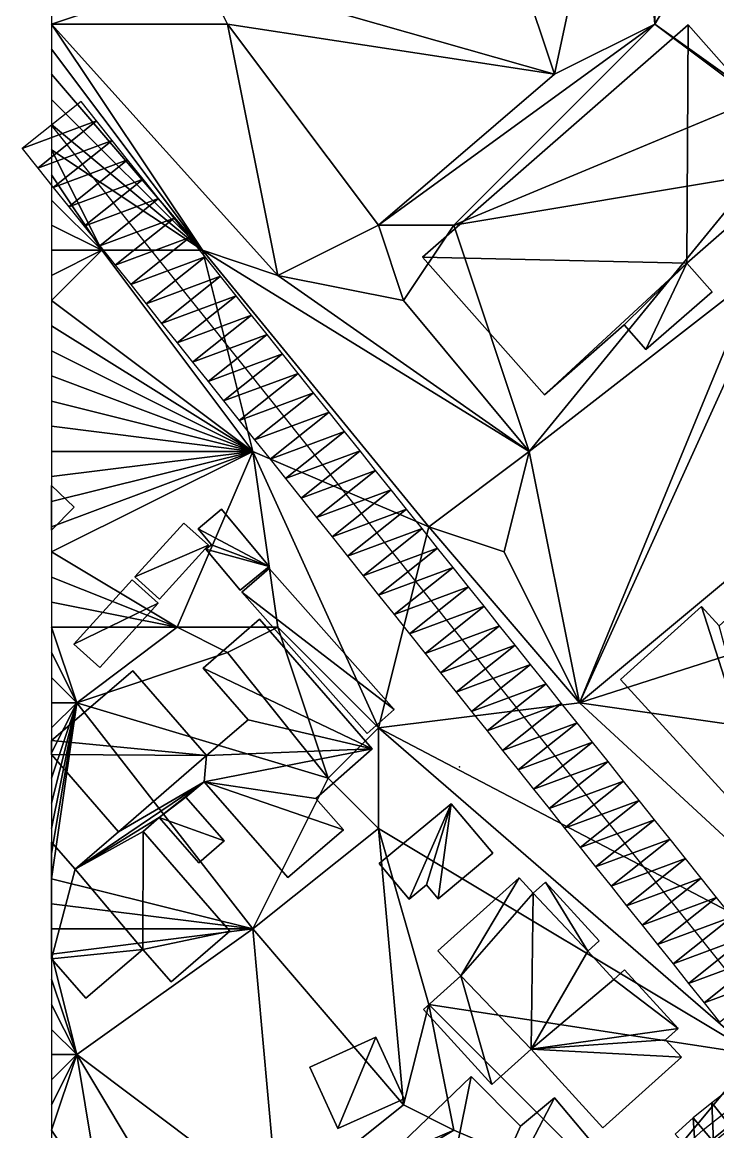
# Model space of a CAD drawing. Header units: metres. Extents: x -1103 to 901, y -902 to 905.
# Drawn here: x -1102.3 to -1047, y 659.9 to 748.1 of the extents above; entities that cross this region are included whole.
import ezdxf

# ---------------------------------------------------------------- set-up
doc = ezdxf.new("R2010")
doc.units = ezdxf.units.M
for name, color, linetype in [('OSM_BUILDING_FOOTPRINTS', 7, 'CONTINUOUS'), ('OSM_BUILDING_ROOFS', 1, 'CONTINUOUS'), ('OSM_BUILDING_WALLS', 8, 'CONTINUOUS'), ('OSM_PATH_AXES', 30, 'CONTINUOUS'), ('OSM_PATH_SURFACE', 30, 'CONTINUOUS'), ('OSM_ROAD_AXES', 2, 'CONTINUOUS'), ('OSM_ROAD_SURFACE', 9, 'CONTINUOUS'), ('OSM_TERRAIN', 3, 'CONTINUOUS'), ('OSM_TREES', 3, 'CONTINUOUS'), ('OSM_WATER_SURFACE', 5, 'CONTINUOUS')]:
    doc.layers.add(name, color=color, linetype=linetype)

msp = doc.modelspace()

# ---------------------------------------------------------------- linework, layer by layer
at = {"layer": 'OSM_BUILDING_FOOTPRINTS'}
for points in [[(-1039.926, 737.293, 12.348), (-1049.355, 747.942, 12.348), (-1070.501, 729.451, 12.348), (-1060.796, 718.503, 12.348), (-1054.451, 724.055, 12.348), (-1052.715, 722.098, 12.348), (-1047.454, 726.698, 12.348), (-1049.454, 728.965, 12.348), (-1039.926, 737.293, 12.348)], [(-1098.202, 709.556, 13.141), (-1100, 711.289, 13.141), (-1100, 707.719, 13.141)], [(-1086.473, 709.39, 13.013), (-1082.693, 704.845, 13.013), (-1085.003, 702.943, 13.013), (-1087.722, 706.205, 13.013), (-1087.291, 706.559, 13.013), (-1088.353, 707.831, 13.013), (-1086.473, 709.39, 13.013)], [(-1089.491, 708.284, 13.106), (-1087.524, 706.526, 13.106), (-1091.414, 702.246, 13.106), (-1093.382, 704.004, 13.106), (-1089.491, 708.284, 13.106)], [(-1082.704, 704.679, 12.999), (-1072.733, 693.454, 12.999), (-1074.9, 691.552, 12.999), (-1084.871, 702.788, 12.999), (-1082.704, 704.679, 12.999)], [(-1093.592, 703.783, 13.159), (-1091.525, 701.914, 13.159), (-1096.167, 696.805, 13.159), (-1098.246, 698.663, 13.159), (-1093.592, 703.783, 13.159)], [(-1054.738, 695.843, 12.975), (-1048.293, 701.65, 12.975), (-1046.889, 700.112, 12.975), (-1043.286, 703.353, 12.975), (-1039.749, 699.482, 12.975), (-1040.202, 699.073, 12.975), (-1037.693, 696.33, 12.975), (-1038.135, 695.932, 12.975), (-1034.586, 692.04, 12.975), (-1037.493, 689.419, 12.975), (-1035.692, 687.439, 12.975), (-1041.926, 681.821, 12.975), (-1054.738, 695.843, 12.975)], [(-1092.751, 674.377, 13.092), (-1090.496, 671.789, 13.092), (-1085.81, 675.815, 13.092), (-1092.729, 683.755, 13.092), (-1091.436, 684.872, 13.092), (-1088.297, 681.267, 13.092), (-1086.285, 683.003, 13.092), (-1089.314, 686.476, 13.092), (-1087.855, 687.714, 13.092), (-1081.211, 680.084, 13.092), (-1076.79, 683.877, 13.092), (-1078.99, 686.388, 13.092), (-1074.502, 690.336, 13.092), (-1083.456, 700.642, 13.092), (-1087.954, 696.75, 13.092), (-1084.362, 692.625, 13.092), (-1087.678, 689.794, 13.092), (-1093.537, 696.528, 13.092), (-1100, 690.998, 13.092), (-1100, 689.88, 13.092), (-1094.675, 683.722, 13.092), (-1098.135, 680.758, 13.092), (-1100, 682.911, 13.092), (-1100, 673.609, 13.092), (-1097.283, 670.484, 13.092)], [(-1073.949, 681.201, 13.255), (-1068.201, 685.956, 13.255), (-1064.885, 682.02, 13.255), (-1069.251, 678.403, 13.255), (-1070.179, 679.509, 13.255), (-1071.561, 678.359, 13.255), (-1073.949, 681.201, 13.255)], [(-1069.262, 674.267, 13.11), (-1062.807, 680.073, 13.11), (-1061.679, 678.846, 13.11), (-1060.706, 679.719, 13.11), (-1056.428, 675.041, 13.11), (-1057.335, 674.223, 13.11), (-1055.279, 671.978, 13.11), (-1054.417, 672.752, 13.11), (-1050.15, 668.074, 13.11), (-1051.156, 667.168, 13.11), (-1049.895, 665.796, 13.11), (-1056.141, 660.167, 13.11), (-1061.845, 666.426, 13.11), (-1064.973, 663.617, 13.11), (-1070.411, 669.6, 13.11), (-1067.449, 672.276, 13.11), (-1069.262, 674.267, 13.11)], [(-1079.464, 664.999, 13.782), (-1074.192, 667.388, 13.782), (-1071.948, 662.489, 13.782), (-1077.231, 660.111, 13.782), (-1079.464, 664.999, 13.782)], [(-1071.306, 640.891, 12.825), (-1054.416, 655.932, 12.825), (-1059.976, 662.556, 12.825), (-1062.696, 660.3, 12.825), (-1066.631, 664.27, 12.825), (-1080.481, 650.91, 12.825), (-1071.306, 640.891, 12.825)]]:
    msp.add_polyline3d(points, close=True, dxfattribs=at)
at = {"layer": 'OSM_BUILDING_ROOFS'}
for points in [[(-1049.454, 728.965, 52.748), (-1049.355, 747.942, 52.748), (-1070.501, 729.451, 52.748)], [(-1049.454, 728.965, 52.748), (-1039.926, 737.293, 52.748), (-1049.355, 747.942, 52.748)], [(-1049.454, 728.965, 52.748), (-1070.501, 729.451, 52.748), (-1060.796, 718.503, 52.748)], [(-1049.454, 728.965, 52.748), (-1060.796, 718.503, 52.748), (-1054.451, 724.055, 52.748)], [(-1049.454, 728.965, 52.748), (-1054.451, 724.055, 52.748), (-1052.715, 722.098, 52.748)], [(-1049.454, 728.965, 52.748), (-1052.715, 722.098, 52.748), (-1047.454, 726.698, 52.748)], [(-1100, 711.289, 23.141), (-1100, 707.719, 23.141), (-1098.202, 709.556, 23.141)], [(-1082.693, 704.845, 23.013), (-1086.473, 709.39, 23.013), (-1088.353, 707.831, 23.013)], [(-1087.524, 706.526, 23.106), (-1089.491, 708.284, 23.106), (-1093.382, 704.004, 23.106)], [(-1082.693, 704.845, 23.013), (-1088.353, 707.831, 23.013), (-1087.291, 706.559, 23.013)], [(-1087.524, 706.526, 23.106), (-1093.382, 704.004, 23.106), (-1091.414, 702.246, 23.106)], [(-1082.693, 704.845, 23.013), (-1087.291, 706.559, 23.013), (-1087.722, 706.205, 23.013)], [(-1082.693, 704.845, 23.013), (-1087.722, 706.205, 23.013), (-1085.003, 702.943, 23.013)], [(-1072.733, 693.454, 22.999), (-1082.704, 704.679, 22.999), (-1084.871, 702.788, 22.999)], [(-1091.525, 701.914, 23.159), (-1093.592, 703.783, 23.159), (-1098.246, 698.663, 23.159)], [(-1091.525, 701.914, 23.159), (-1098.246, 698.663, 23.159), (-1096.167, 696.805, 23.159)], [(-1072.733, 693.454, 22.999), (-1084.871, 702.788, 22.999), (-1074.9, 691.552, 22.999)], [(-1048.293, 701.65, 53.375), (-1054.738, 695.843, 53.375), (-1041.926, 681.821, 53.375)], [(-1046.889, 700.112, 53.375), (-1048.293, 701.65, 53.375), (-1041.926, 681.821, 53.375)], [(-1074.502, 690.336, 21.492), (-1083.456, 700.642, 21.492), (-1087.954, 696.75, 21.492)], [(-1074.502, 690.336, 21.492), (-1087.954, 696.75, 21.492), (-1084.362, 692.625, 21.492)], [(-1087.678, 689.794, 21.492), (-1093.537, 696.528, 21.492), (-1100, 690.998, 21.492)], [(-1074.502, 690.336, 21.492), (-1084.362, 692.625, 21.492), (-1087.678, 689.794, 21.492)], [(-1087.678, 689.794, 21.492), (-1100, 690.998, 21.492), (-1100, 689.88, 21.492)], [(-1087.678, 689.794, 21.492), (-1100, 689.88, 21.492), (-1094.675, 683.722, 21.492)], [(-1087.855, 687.714, 21.492), (-1087.678, 689.794, 21.492), (-1094.675, 683.722, 21.492)], [(-1087.855, 687.714, 21.492), (-1078.99, 686.388, 21.492), (-1074.502, 690.336, 21.492)], [(-1087.855, 687.714, 21.492), (-1074.502, 690.336, 21.492), (-1087.678, 689.794, 21.492)], [(-1098.135, 680.758, 21.492), (-1091.436, 684.872, 21.492), (-1087.855, 687.714, 21.492)], [(-1087.855, 687.714, 21.492), (-1094.675, 683.722, 21.492), (-1098.135, 680.758, 21.492)], [(-1091.436, 684.872, 21.492), (-1089.314, 686.476, 21.492), (-1087.855, 687.714, 21.492)], [(-1087.855, 687.714, 21.492), (-1081.211, 680.084, 21.492), (-1076.79, 683.877, 21.492)], [(-1087.855, 687.714, 21.492), (-1076.79, 683.877, 21.492), (-1078.99, 686.388, 21.492)], [(-1091.436, 684.872, 21.492), (-1086.285, 683.003, 21.492), (-1089.314, 686.476, 21.492)], [(-1068.201, 685.956, 23.255), (-1073.949, 681.201, 23.255), (-1071.561, 678.359, 23.255)], [(-1068.201, 685.956, 23.255), (-1071.561, 678.359, 23.255), (-1070.179, 679.509, 23.255)], [(-1068.201, 685.956, 23.255), (-1070.179, 679.509, 23.255), (-1069.251, 678.403, 23.255)], [(-1068.201, 685.956, 23.255), (-1069.251, 678.403, 23.255), (-1064.885, 682.02, 23.255)], [(-1098.135, 680.758, 21.492), (-1092.729, 683.755, 21.492), (-1091.436, 684.872, 21.492)], [(-1091.436, 684.872, 21.492), (-1088.297, 681.267, 21.492), (-1086.285, 683.003, 21.492)], [(-1098.135, 680.758, 21.492), (-1092.751, 674.377, 21.492), (-1092.729, 683.755, 21.492)], [(-1092.751, 674.377, 21.492), (-1085.81, 675.815, 21.492), (-1092.729, 683.755, 21.492)], [(-1098.135, 680.758, 21.492), (-1100, 682.911, 21.492), (-1100, 673.609, 21.492)], [(-1098.135, 680.758, 21.492), (-1100, 673.609, 21.492), (-1092.751, 674.377, 21.492)], [(-1062.807, 680.073, 27.91), (-1069.262, 674.267, 27.91), (-1067.449, 672.276, 27.91)], [(-1061.679, 678.846, 27.91), (-1062.807, 680.073, 27.91), (-1067.449, 672.276, 27.91)], [(-1057.335, 674.223, 27.91), (-1060.706, 679.719, 27.91), (-1061.679, 678.846, 27.91)], [(-1057.335, 674.223, 27.91), (-1056.428, 675.041, 27.91), (-1060.706, 679.719, 27.91)], [(-1061.679, 678.846, 27.91), (-1067.449, 672.276, 27.91), (-1061.845, 666.426, 27.91)], [(-1061.845, 666.426, 27.91), (-1057.335, 674.223, 27.91), (-1061.679, 678.846, 27.91)], [(-1092.751, 674.377, 21.492), (-1090.496, 671.789, 21.492), (-1085.81, 675.815, 21.492)], [(-1100, 673.609, 21.492), (-1097.283, 670.484, 21.492), (-1092.751, 674.377, 21.492)], [(-1061.845, 666.426, 27.91), (-1055.279, 671.978, 27.91), (-1057.335, 674.223, 27.91)], [(-1067.449, 672.276, 27.91), (-1070.411, 669.6, 27.91), (-1064.973, 663.617, 27.91)], [(-1067.449, 672.276, 27.91), (-1064.973, 663.617, 27.91), (-1061.845, 666.426, 27.91)], [(-1061.845, 666.426, 27.91), (-1050.15, 668.074, 27.91), (-1055.279, 671.978, 27.91)], [(-1050.15, 668.074, 27.91), (-1054.417, 672.752, 27.91), (-1055.279, 671.978, 27.91)], [(-1061.845, 666.426, 27.91), (-1051.156, 667.168, 27.91), (-1050.15, 668.074, 27.91)], [(-1074.192, 667.388, 23.782), (-1079.464, 664.999, 23.782), (-1077.231, 660.111, 23.782)], [(-1074.192, 667.388, 23.782), (-1077.231, 660.111, 23.782), (-1071.948, 662.489, 23.782)], [(-1061.845, 666.426, 27.91), (-1049.895, 665.796, 27.91), (-1051.156, 667.168, 27.91)], [(-1061.845, 666.426, 27.91), (-1056.141, 660.167, 27.91), (-1049.895, 665.796, 27.91)], [(-1066.631, 664.27, 24.425), (-1080.481, 650.91, 24.425), (-1071.306, 640.891, 24.425)], [(-1071.306, 640.891, 24.425), (-1062.696, 660.3, 24.425), (-1066.631, 664.27, 24.425)], [(-1071.306, 640.891, 24.425), (-1054.416, 655.932, 24.425), (-1059.976, 662.556, 24.425)], [(-1071.306, 640.891, 24.425), (-1059.976, 662.556, 24.425), (-1062.696, 660.3, 24.425)]]:
    msp.add_3dface(points, dxfattribs=at)
at = {"layer": 'OSM_BUILDING_WALLS'}
for points in [[(-1049.355, 747.942, 12.348), (-1070.501, 729.451, 12.348), (-1070.501, 729.451, 52.748)], [(-1049.355, 747.942, 12.348), (-1070.501, 729.451, 52.748), (-1049.355, 747.942, 52.748)], [(-1039.926, 737.293, 12.348), (-1049.355, 747.942, 12.348), (-1049.355, 747.942, 52.748)], [(-1039.926, 737.293, 12.348), (-1049.355, 747.942, 52.748), (-1039.926, 737.293, 52.748)], [(-1049.454, 728.965, 12.348), (-1039.926, 737.293, 12.348), (-1039.926, 737.293, 52.748)], [(-1049.454, 728.965, 12.348), (-1039.926, 737.293, 52.748), (-1049.454, 728.965, 52.748)], [(-1070.501, 729.451, 12.348), (-1060.796, 718.503, 12.348), (-1060.796, 718.503, 52.748)], [(-1070.501, 729.451, 12.348), (-1060.796, 718.503, 52.748), (-1070.501, 729.451, 52.748)], [(-1047.454, 726.698, 12.348), (-1049.454, 728.965, 12.348), (-1049.454, 728.965, 52.748)], [(-1047.454, 726.698, 12.348), (-1049.454, 728.965, 52.748), (-1047.454, 726.698, 52.748)], [(-1052.715, 722.098, 12.348), (-1047.454, 726.698, 12.348), (-1047.454, 726.698, 52.748)], [(-1052.715, 722.098, 12.348), (-1047.454, 726.698, 52.748), (-1052.715, 722.098, 52.748)], [(-1060.796, 718.503, 12.348), (-1054.451, 724.055, 12.348), (-1054.451, 724.055, 52.748)], [(-1060.796, 718.503, 12.348), (-1054.451, 724.055, 52.748), (-1060.796, 718.503, 52.748)], [(-1054.451, 724.055, 12.348), (-1052.715, 722.098, 12.348), (-1052.715, 722.098, 52.748)], [(-1054.451, 724.055, 12.348), (-1052.715, 722.098, 52.748), (-1054.451, 724.055, 52.748)], [(-1098.202, 709.556, 13.141), (-1100, 711.289, 13.141), (-1100, 711.289, 23.141)], [(-1098.202, 709.556, 13.141), (-1100, 711.289, 23.141), (-1098.202, 709.556, 23.141)], [(-1100, 711.289, 13.141), (-1100, 707.719, 13.141), (-1100, 707.719, 23.141)], [(-1100, 711.289, 13.141), (-1100, 707.719, 23.141), (-1100, 711.289, 23.141)], [(-1100, 707.719, 13.141), (-1098.202, 709.556, 13.141), (-1098.202, 709.556, 23.141)], [(-1100, 707.719, 13.141), (-1098.202, 709.556, 23.141), (-1100, 707.719, 23.141)], [(-1086.473, 709.39, 13.013), (-1088.353, 707.831, 13.013), (-1088.353, 707.831, 23.013)], [(-1086.473, 709.39, 13.013), (-1088.353, 707.831, 23.013), (-1086.473, 709.39, 23.013)], [(-1082.693, 704.845, 13.013), (-1086.473, 709.39, 13.013), (-1086.473, 709.39, 23.013)], [(-1082.693, 704.845, 13.013), (-1086.473, 709.39, 23.013), (-1082.693, 704.845, 23.013)], [(-1089.491, 708.284, 13.106), (-1093.382, 704.004, 13.106), (-1093.382, 704.004, 23.106)], [(-1089.491, 708.284, 13.106), (-1093.382, 704.004, 23.106), (-1089.491, 708.284, 23.106)], [(-1087.524, 706.526, 13.106), (-1089.491, 708.284, 13.106), (-1089.491, 708.284, 23.106)], [(-1087.524, 706.526, 13.106), (-1089.491, 708.284, 23.106), (-1087.524, 706.526, 23.106)], [(-1088.353, 707.831, 13.013), (-1087.291, 706.559, 13.013), (-1087.291, 706.559, 23.013)], [(-1088.353, 707.831, 13.013), (-1087.291, 706.559, 23.013), (-1088.353, 707.831, 23.013)], [(-1091.414, 702.246, 13.106), (-1087.524, 706.526, 13.106), (-1087.524, 706.526, 23.106)], [(-1091.414, 702.246, 13.106), (-1087.524, 706.526, 23.106), (-1091.414, 702.246, 23.106)], [(-1087.291, 706.559, 13.013), (-1087.722, 706.205, 13.013), (-1087.722, 706.205, 23.013)], [(-1087.291, 706.559, 13.013), (-1087.722, 706.205, 23.013), (-1087.291, 706.559, 23.013)], [(-1087.722, 706.205, 13.013), (-1085.003, 702.943, 13.013), (-1085.003, 702.943, 23.013)], [(-1087.722, 706.205, 13.013), (-1085.003, 702.943, 23.013), (-1087.722, 706.205, 23.013)], [(-1085.003, 702.943, 13.013), (-1082.693, 704.845, 13.013), (-1082.693, 704.845, 23.013)], [(-1085.003, 702.943, 13.013), (-1082.693, 704.845, 23.013), (-1085.003, 702.943, 23.013)], [(-1082.704, 704.679, 12.999), (-1084.871, 702.788, 12.999), (-1084.871, 702.788, 22.999)], [(-1082.704, 704.679, 12.999), (-1084.871, 702.788, 22.999), (-1082.704, 704.679, 22.999)], [(-1072.733, 693.454, 12.999), (-1082.704, 704.679, 12.999), (-1082.704, 704.679, 22.999)], [(-1072.733, 693.454, 12.999), (-1082.704, 704.679, 22.999), (-1072.733, 693.454, 22.999)], [(-1093.592, 703.783, 13.159), (-1098.246, 698.663, 13.159), (-1098.246, 698.663, 23.159)], [(-1093.592, 703.783, 13.159), (-1098.246, 698.663, 23.159), (-1093.592, 703.783, 23.159)], [(-1091.525, 701.914, 13.159), (-1093.592, 703.783, 13.159), (-1093.592, 703.783, 23.159)], [(-1091.525, 701.914, 13.159), (-1093.592, 703.783, 23.159), (-1091.525, 701.914, 23.159)], [(-1093.382, 704.004, 13.106), (-1091.414, 702.246, 13.106), (-1091.414, 702.246, 23.106)], [(-1093.382, 704.004, 13.106), (-1091.414, 702.246, 23.106), (-1093.382, 704.004, 23.106)], [(-1096.167, 696.805, 13.159), (-1091.525, 701.914, 13.159), (-1091.525, 701.914, 23.159)], [(-1096.167, 696.805, 13.159), (-1091.525, 701.914, 23.159), (-1096.167, 696.805, 23.159)], [(-1084.871, 702.788, 12.999), (-1074.9, 691.552, 12.999), (-1074.9, 691.552, 22.999)], [(-1084.871, 702.788, 12.999), (-1074.9, 691.552, 22.999), (-1084.871, 702.788, 22.999)], [(-1048.293, 701.65, 12.975), (-1054.738, 695.843, 12.975), (-1054.738, 695.843, 53.375)], [(-1048.293, 701.65, 12.975), (-1054.738, 695.843, 53.375), (-1048.293, 701.65, 53.375)], [(-1046.889, 700.112, 12.975), (-1048.293, 701.65, 12.975), (-1048.293, 701.65, 53.375)], [(-1046.889, 700.112, 12.975), (-1048.293, 701.65, 53.375), (-1046.889, 700.112, 53.375)], [(-1083.456, 700.642, 13.092), (-1087.954, 696.75, 13.092), (-1087.954, 696.75, 21.492)], [(-1083.456, 700.642, 13.092), (-1087.954, 696.75, 21.492), (-1083.456, 700.642, 21.492)], [(-1074.502, 690.336, 13.092), (-1083.456, 700.642, 13.092), (-1083.456, 700.642, 21.492)], [(-1074.502, 690.336, 13.092), (-1083.456, 700.642, 21.492), (-1074.502, 690.336, 21.492)], [(-1098.246, 698.663, 13.159), (-1096.167, 696.805, 13.159), (-1096.167, 696.805, 23.159)], [(-1098.246, 698.663, 13.159), (-1096.167, 696.805, 23.159), (-1098.246, 698.663, 23.159)], [(-1087.954, 696.75, 13.092), (-1084.362, 692.625, 13.092), (-1084.362, 692.625, 21.492)], [(-1087.954, 696.75, 13.092), (-1084.362, 692.625, 21.492), (-1087.954, 696.75, 21.492)], [(-1093.537, 696.528, 13.092), (-1100, 690.998, 13.092), (-1100, 690.998, 21.492)], [(-1093.537, 696.528, 13.092), (-1100, 690.998, 21.492), (-1093.537, 696.528, 21.492)], [(-1087.678, 689.794, 13.092), (-1093.537, 696.528, 13.092), (-1093.537, 696.528, 21.492)], [(-1087.678, 689.794, 13.092), (-1093.537, 696.528, 21.492), (-1087.678, 689.794, 21.492)], [(-1054.738, 695.843, 12.975), (-1041.926, 681.821, 12.975), (-1041.926, 681.821, 53.375)], [(-1054.738, 695.843, 12.975), (-1041.926, 681.821, 53.375), (-1054.738, 695.843, 53.375)], [(-1074.9, 691.552, 12.999), (-1072.733, 693.454, 12.999), (-1072.733, 693.454, 22.999)], [(-1074.9, 691.552, 12.999), (-1072.733, 693.454, 22.999), (-1074.9, 691.552, 22.999)], [(-1084.362, 692.625, 13.092), (-1087.678, 689.794, 13.092), (-1087.678, 689.794, 21.492)], [(-1084.362, 692.625, 13.092), (-1087.678, 689.794, 21.492), (-1084.362, 692.625, 21.492)], [(-1100, 690.998, 13.092), (-1100, 689.88, 13.092), (-1100, 689.88, 21.492)], [(-1100, 690.998, 13.092), (-1100, 689.88, 21.492), (-1100, 690.998, 21.492)], [(-1100, 689.88, 13.092), (-1094.675, 683.722, 13.092), (-1094.675, 683.722, 21.492)], [(-1100, 689.88, 13.092), (-1094.675, 683.722, 21.492), (-1100, 689.88, 21.492)], [(-1078.99, 686.388, 13.092), (-1074.502, 690.336, 13.092), (-1074.502, 690.336, 21.492)], [(-1078.99, 686.388, 13.092), (-1074.502, 690.336, 21.492), (-1078.99, 686.388, 21.492)], [(-1089.314, 686.476, 13.092), (-1087.855, 687.714, 13.092), (-1087.855, 687.714, 21.492)], [(-1089.314, 686.476, 13.092), (-1087.855, 687.714, 21.492), (-1089.314, 686.476, 21.492)], [(-1087.855, 687.714, 13.092), (-1081.211, 680.084, 13.092), (-1081.211, 680.084, 21.492)], [(-1087.855, 687.714, 13.092), (-1081.211, 680.084, 21.492), (-1087.855, 687.714, 21.492)], [(-1086.285, 683.003, 13.092), (-1089.314, 686.476, 13.092), (-1089.314, 686.476, 21.492)], [(-1086.285, 683.003, 13.092), (-1089.314, 686.476, 21.492), (-1086.285, 683.003, 21.492)], [(-1076.79, 683.877, 13.092), (-1078.99, 686.388, 13.092), (-1078.99, 686.388, 21.492)], [(-1076.79, 683.877, 13.092), (-1078.99, 686.388, 21.492), (-1076.79, 683.877, 21.492)], [(-1068.201, 685.956, 13.255), (-1073.949, 681.201, 13.255), (-1073.949, 681.201, 23.255)], [(-1068.201, 685.956, 13.255), (-1073.949, 681.201, 23.255), (-1068.201, 685.956, 23.255)], [(-1064.885, 682.02, 13.255), (-1068.201, 685.956, 13.255), (-1068.201, 685.956, 23.255)], [(-1064.885, 682.02, 13.255), (-1068.201, 685.956, 23.255), (-1064.885, 682.02, 23.255)], [(-1092.729, 683.755, 13.092), (-1091.436, 684.872, 13.092), (-1091.436, 684.872, 21.492)], [(-1092.729, 683.755, 13.092), (-1091.436, 684.872, 21.492), (-1092.729, 683.755, 21.492)], [(-1091.436, 684.872, 13.092), (-1088.297, 681.267, 13.092), (-1088.297, 681.267, 21.492)], [(-1091.436, 684.872, 13.092), (-1088.297, 681.267, 21.492), (-1091.436, 684.872, 21.492)], [(-1094.675, 683.722, 13.092), (-1098.135, 680.758, 13.092), (-1098.135, 680.758, 21.492)], [(-1094.675, 683.722, 13.092), (-1098.135, 680.758, 21.492), (-1094.675, 683.722, 21.492)], [(-1085.81, 675.815, 13.092), (-1092.729, 683.755, 13.092), (-1092.729, 683.755, 21.492)], [(-1085.81, 675.815, 13.092), (-1092.729, 683.755, 21.492), (-1085.81, 675.815, 21.492)], [(-1081.211, 680.084, 13.092), (-1076.79, 683.877, 13.092), (-1076.79, 683.877, 21.492)], [(-1081.211, 680.084, 13.092), (-1076.79, 683.877, 21.492), (-1081.211, 680.084, 21.492)], [(-1098.135, 680.758, 13.092), (-1100, 682.911, 13.092), (-1100, 682.911, 21.492)], [(-1098.135, 680.758, 13.092), (-1100, 682.911, 21.492), (-1098.135, 680.758, 21.492)], [(-1100, 682.911, 13.092), (-1100, 673.609, 13.092), (-1100, 673.609, 21.492)], [(-1100, 682.911, 13.092), (-1100, 673.609, 21.492), (-1100, 682.911, 21.492)], [(-1088.297, 681.267, 13.092), (-1086.285, 683.003, 13.092), (-1086.285, 683.003, 21.492)], [(-1088.297, 681.267, 13.092), (-1086.285, 683.003, 21.492), (-1088.297, 681.267, 21.492)], [(-1069.251, 678.403, 13.255), (-1064.885, 682.02, 13.255), (-1064.885, 682.02, 23.255)], [(-1069.251, 678.403, 13.255), (-1064.885, 682.02, 23.255), (-1069.251, 678.403, 23.255)], [(-1073.949, 681.201, 13.255), (-1071.561, 678.359, 13.255), (-1071.561, 678.359, 23.255)], [(-1073.949, 681.201, 13.255), (-1071.561, 678.359, 23.255), (-1073.949, 681.201, 23.255)], [(-1062.807, 680.073, 13.11), (-1069.262, 674.267, 13.11), (-1069.262, 674.267, 27.91)], [(-1062.807, 680.073, 13.11), (-1069.262, 674.267, 27.91), (-1062.807, 680.073, 27.91)], [(-1061.679, 678.846, 13.11), (-1062.807, 680.073, 13.11), (-1062.807, 680.073, 27.91)], [(-1061.679, 678.846, 13.11), (-1062.807, 680.073, 27.91), (-1061.679, 678.846, 27.91)], [(-1071.561, 678.359, 13.255), (-1070.179, 679.509, 13.255), (-1070.179, 679.509, 23.255)], [(-1071.561, 678.359, 13.255), (-1070.179, 679.509, 23.255), (-1071.561, 678.359, 23.255)], [(-1070.179, 679.509, 13.255), (-1069.251, 678.403, 13.255), (-1069.251, 678.403, 23.255)], [(-1070.179, 679.509, 13.255), (-1069.251, 678.403, 23.255), (-1070.179, 679.509, 23.255)], [(-1060.706, 679.719, 13.11), (-1061.679, 678.846, 13.11), (-1061.679, 678.846, 27.91)], [(-1060.706, 679.719, 13.11), (-1061.679, 678.846, 27.91), (-1060.706, 679.719, 27.91)], [(-1056.428, 675.041, 13.11), (-1060.706, 679.719, 13.11), (-1060.706, 679.719, 27.91)], [(-1056.428, 675.041, 13.11), (-1060.706, 679.719, 27.91), (-1056.428, 675.041, 27.91)], [(-1090.496, 671.789, 13.092), (-1085.81, 675.815, 13.092), (-1085.81, 675.815, 21.492)], [(-1090.496, 671.789, 13.092), (-1085.81, 675.815, 21.492), (-1090.496, 671.789, 21.492)], [(-1057.335, 674.223, 13.11), (-1056.428, 675.041, 13.11), (-1056.428, 675.041, 27.91)], [(-1057.335, 674.223, 13.11), (-1056.428, 675.041, 27.91), (-1057.335, 674.223, 27.91)], [(-1097.283, 670.484, 13.092), (-1092.751, 674.377, 13.092), (-1092.751, 674.377, 21.492)], [(-1097.283, 670.484, 13.092), (-1092.751, 674.377, 21.492), (-1097.283, 670.484, 21.492)], [(-1092.751, 674.377, 13.092), (-1090.496, 671.789, 13.092), (-1090.496, 671.789, 21.492)], [(-1092.751, 674.377, 13.092), (-1090.496, 671.789, 21.492), (-1092.751, 674.377, 21.492)], [(-1069.262, 674.267, 13.11), (-1067.449, 672.276, 13.11), (-1067.449, 672.276, 27.91)], [(-1069.262, 674.267, 13.11), (-1067.449, 672.276, 27.91), (-1069.262, 674.267, 27.91)], [(-1055.279, 671.978, 13.11), (-1057.335, 674.223, 13.11), (-1057.335, 674.223, 27.91)], [(-1055.279, 671.978, 13.11), (-1057.335, 674.223, 27.91), (-1055.279, 671.978, 27.91)], [(-1100, 673.609, 13.092), (-1097.283, 670.484, 13.092), (-1097.283, 670.484, 21.492)], [(-1100, 673.609, 13.092), (-1097.283, 670.484, 21.492), (-1100, 673.609, 21.492)], [(-1067.449, 672.276, 13.11), (-1070.411, 669.6, 13.11), (-1070.411, 669.6, 27.91)], [(-1067.449, 672.276, 13.11), (-1070.411, 669.6, 27.91), (-1067.449, 672.276, 27.91)], [(-1054.417, 672.752, 13.11), (-1055.279, 671.978, 13.11), (-1055.279, 671.978, 27.91)], [(-1054.417, 672.752, 13.11), (-1055.279, 671.978, 27.91), (-1054.417, 672.752, 27.91)], [(-1050.15, 668.074, 13.11), (-1054.417, 672.752, 13.11), (-1054.417, 672.752, 27.91)], [(-1050.15, 668.074, 13.11), (-1054.417, 672.752, 27.91), (-1050.15, 668.074, 27.91)], [(-1070.411, 669.6, 13.11), (-1064.973, 663.617, 13.11), (-1064.973, 663.617, 27.91)], [(-1070.411, 669.6, 13.11), (-1064.973, 663.617, 27.91), (-1070.411, 669.6, 27.91)], [(-1051.156, 667.168, 13.11), (-1050.15, 668.074, 13.11), (-1050.15, 668.074, 27.91)], [(-1051.156, 667.168, 13.11), (-1050.15, 668.074, 27.91), (-1051.156, 667.168, 27.91)], [(-1074.192, 667.388, 13.782), (-1079.464, 664.999, 13.782), (-1079.464, 664.999, 23.782)], [(-1074.192, 667.388, 13.782), (-1079.464, 664.999, 23.782), (-1074.192, 667.388, 23.782)], [(-1071.948, 662.489, 13.782), (-1074.192, 667.388, 13.782), (-1074.192, 667.388, 23.782)], [(-1071.948, 662.489, 13.782), (-1074.192, 667.388, 23.782), (-1071.948, 662.489, 23.782)], [(-1049.895, 665.796, 13.11), (-1051.156, 667.168, 13.11), (-1051.156, 667.168, 27.91)], [(-1049.895, 665.796, 13.11), (-1051.156, 667.168, 27.91), (-1049.895, 665.796, 27.91)], [(-1064.973, 663.617, 13.11), (-1061.845, 666.426, 13.11), (-1061.845, 666.426, 27.91)], [(-1064.973, 663.617, 13.11), (-1061.845, 666.426, 27.91), (-1064.973, 663.617, 27.91)], [(-1061.845, 666.426, 13.11), (-1056.141, 660.167, 13.11), (-1056.141, 660.167, 27.91)], [(-1061.845, 666.426, 13.11), (-1056.141, 660.167, 27.91), (-1061.845, 666.426, 27.91)], [(-1056.141, 660.167, 13.11), (-1049.895, 665.796, 13.11), (-1049.895, 665.796, 27.91)], [(-1056.141, 660.167, 13.11), (-1049.895, 665.796, 27.91), (-1056.141, 660.167, 27.91)], [(-1079.464, 664.999, 13.782), (-1077.231, 660.111, 13.782), (-1077.231, 660.111, 23.782)], [(-1079.464, 664.999, 13.782), (-1077.231, 660.111, 23.782), (-1079.464, 664.999, 23.782)], [(-1066.631, 664.27, 12.825), (-1080.481, 650.91, 12.825), (-1080.481, 650.91, 24.425)], [(-1066.631, 664.27, 12.825), (-1080.481, 650.91, 24.425), (-1066.631, 664.27, 24.425)], [(-1062.696, 660.3, 12.825), (-1066.631, 664.27, 12.825), (-1066.631, 664.27, 24.425)], [(-1062.696, 660.3, 12.825), (-1066.631, 664.27, 24.425), (-1062.696, 660.3, 24.425)], [(-1077.231, 660.111, 13.782), (-1071.948, 662.489, 13.782), (-1071.948, 662.489, 23.782)], [(-1077.231, 660.111, 13.782), (-1071.948, 662.489, 23.782), (-1077.231, 660.111, 23.782)], [(-1059.976, 662.556, 12.825), (-1062.696, 660.3, 12.825), (-1062.696, 660.3, 24.425)], [(-1059.976, 662.556, 12.825), (-1062.696, 660.3, 24.425), (-1059.976, 662.556, 24.425)], [(-1054.416, 655.932, 12.825), (-1059.976, 662.556, 12.825), (-1059.976, 662.556, 24.425)], [(-1054.416, 655.932, 12.825), (-1059.976, 662.556, 24.425), (-1054.416, 655.932, 24.425)]]:
    msp.add_3dface(points, dxfattribs=at)
at = {"layer": 'OSM_PATH_AXES'}
msp.add_polyline3d([(-1100, 614.436, 14.432), (-1087.268, 623.605, 14.308), (-1078.06, 633.139, 14.564), (-1067.957, 642.251, 14.862), (-1048.149, 660.012, 15.181), (-1040.809, 665.819, 15.149), (-1016.955, 682.474, 14.848), (-1002.165, 695.623, 14.017), (-995.633, 701.905, 13.614), (-969.502, 727.153, 13.249), (-939.922, 752.335, 10.603), (-928.647, 761.138, 10.91), (-915.759, 773.535, 11.003), (-914.134, 779.286, 10.928), (-896.636, 795.267, 11.317), (-876.474, 815.804, 12.38), (-862.911, 828.544, 13.579), (-847.425, 841.428, 15.193), (-839.455, 849.269, 16.005), (-824.367, 862.639, 16.441), (-797.882, 885.355, 14.191), (-795.682, 887.235, 13.984), (-783.048, 898.272, 13.138), (-780.912, 900, 13.035)], dxfattribs=at)
at = {"layer": 'OSM_PATH_SURFACE'}
for points in [[(-1045.905, 660.193, 15.362), (-1045.988, 663.315, 15.199), (-1047.456, 662.154, 15.189)], [(-1047.343, 659.057, 15.337), (-1047.456, 662.154, 15.189), (-1048.954, 660.968, 15.198)], [(-1047.343, 659.057, 15.337), (-1045.905, 660.193, 15.362), (-1047.456, 662.154, 15.189)], [(-1048.729, 657.813, 15.299), (-1048.954, 660.968, 15.198), (-1050.398, 659.674, 15.207)], [(-1048.729, 657.813, 15.299), (-1047.343, 659.057, 15.337), (-1048.954, 660.968, 15.198)]]:
    msp.add_3dface(points, dxfattribs=at)
at = {"layer": 'OSM_ROAD_AXES'}
msp.add_polyline3d([(-1036.045, 660.787, 15.769), (-1039.007, 664.149, 15.207), (-1040.809, 665.819, 15.149), (-1100, 739.96, 14.471)], dxfattribs=at)
at = {"layer": 'OSM_ROAD_SURFACE'}
for points in [[(-1096.422, 740.287, 14.443), (-1097.656, 741.832, 14.418), (-1102.344, 738.089, 14.574)], [(-1096.422, 740.287, 14.443), (-1102.344, 738.089, 14.574), (-1101.111, 736.544, 14.583)], [(-1095.189, 738.743, 14.468), (-1096.422, 740.287, 14.443), (-1101.111, 736.544, 14.583)], [(-1095.189, 738.743, 14.468), (-1101.111, 736.544, 14.583), (-1099.878, 734.999, 14.597)], [(-1093.956, 737.198, 14.493), (-1095.189, 738.743, 14.468), (-1099.878, 734.999, 14.597)], [(-1093.956, 737.198, 14.493), (-1099.878, 734.999, 14.597), (-1098.645, 733.455, 14.603)], [(-1092.723, 735.654, 14.518), (-1093.956, 737.198, 14.493), (-1098.645, 733.455, 14.603)], [(-1092.723, 735.654, 14.518), (-1098.645, 733.455, 14.603), (-1097.412, 731.91, 14.61)], [(-1091.49, 734.109, 14.543), (-1092.723, 735.654, 14.518), (-1097.412, 731.91, 14.61)], [(-1091.49, 734.109, 14.543), (-1097.412, 731.91, 14.61), (-1096.179, 730.366, 14.62)], [(-1090.257, 732.564, 14.567), (-1091.49, 734.109, 14.543), (-1096.179, 730.366, 14.62)], [(-1090.257, 732.564, 14.567), (-1096.179, 730.366, 14.62), (-1094.946, 728.821, 14.633)], [(-1089.023, 731.02, 14.59), (-1090.257, 732.564, 14.567), (-1094.946, 728.821, 14.633)], [(-1089.023, 731.02, 14.59), (-1094.946, 728.821, 14.633), (-1093.712, 727.276, 14.646)], [(-1087.79, 729.475, 14.606), (-1089.023, 731.02, 14.59), (-1093.712, 727.276, 14.646)], [(-1087.79, 729.475, 14.606), (-1093.712, 727.276, 14.646), (-1092.479, 725.732, 14.659)], [(-1086.557, 727.931, 14.615), (-1087.79, 729.475, 14.606), (-1092.479, 725.732, 14.659)], [(-1086.557, 727.931, 14.615), (-1092.479, 725.732, 14.659), (-1091.246, 724.187, 14.671)], [(-1085.324, 726.386, 14.624), (-1086.557, 727.931, 14.615), (-1091.246, 724.187, 14.671)], [(-1085.324, 726.386, 14.624), (-1091.246, 724.187, 14.671), (-1090.013, 722.642, 14.684)], [(-1084.091, 724.841, 14.633), (-1085.324, 726.386, 14.624), (-1090.013, 722.642, 14.684)], [(-1084.091, 724.841, 14.633), (-1090.013, 722.642, 14.684), (-1088.78, 721.098, 14.697)], [(-1082.858, 723.297, 14.642), (-1084.091, 724.841, 14.633), (-1088.78, 721.098, 14.697)], [(-1082.858, 723.297, 14.642), (-1088.78, 721.098, 14.697), (-1087.547, 719.553, 14.71)], [(-1081.625, 721.752, 14.651), (-1082.858, 723.297, 14.642), (-1087.547, 719.553, 14.71)], [(-1081.625, 721.752, 14.651), (-1087.547, 719.553, 14.71), (-1086.314, 718.009, 14.723)], [(-1080.391, 720.207, 14.66), (-1081.625, 721.752, 14.651), (-1086.314, 718.009, 14.723)], [(-1080.391, 720.207, 14.66), (-1086.314, 718.009, 14.723), (-1085.08, 716.464, 14.736)], [(-1079.158, 718.663, 14.669), (-1080.391, 720.207, 14.66), (-1085.08, 716.464, 14.736)], [(-1079.158, 718.663, 14.669), (-1085.08, 716.464, 14.736), (-1083.847, 714.919, 14.747)], [(-1077.925, 717.118, 14.678), (-1079.158, 718.663, 14.669), (-1083.847, 714.919, 14.747)], [(-1077.925, 717.118, 14.678), (-1083.847, 714.919, 14.747), (-1082.614, 713.375, 14.756)], [(-1076.692, 715.574, 14.687), (-1077.925, 717.118, 14.678), (-1082.614, 713.375, 14.756)], [(-1076.692, 715.574, 14.687), (-1082.614, 713.375, 14.756), (-1081.381, 711.83, 14.774)], [(-1075.459, 714.029, 14.696), (-1076.692, 715.574, 14.687), (-1081.381, 711.83, 14.774)], [(-1075.459, 714.029, 14.696), (-1081.381, 711.83, 14.774), (-1080.148, 710.285, 14.791)], [(-1074.226, 712.484, 14.705), (-1075.459, 714.029, 14.696), (-1080.148, 710.285, 14.791)], [(-1074.226, 712.484, 14.705), (-1080.148, 710.285, 14.791), (-1078.915, 708.741, 14.808)], [(-1072.993, 710.94, 14.714), (-1074.226, 712.484, 14.705), (-1078.915, 708.741, 14.808)], [(-1072.993, 710.94, 14.714), (-1078.915, 708.741, 14.808), (-1077.682, 707.196, 14.826)], [(-1071.759, 709.395, 14.723), (-1072.993, 710.94, 14.714), (-1077.682, 707.196, 14.826)], [(-1071.759, 709.395, 14.723), (-1077.682, 707.196, 14.826), (-1076.448, 705.652, 14.843)], [(-1070.526, 707.85, 14.735), (-1071.759, 709.395, 14.723), (-1076.448, 705.652, 14.843)], [(-1070.526, 707.85, 14.735), (-1076.448, 705.652, 14.843), (-1075.215, 704.107, 14.86)], [(-1069.293, 706.306, 14.759), (-1070.526, 707.85, 14.735), (-1075.215, 704.107, 14.86)], [(-1069.293, 706.306, 14.759), (-1075.215, 704.107, 14.86), (-1073.982, 702.562, 14.878)], [(-1068.06, 704.761, 14.785), (-1069.293, 706.306, 14.759), (-1073.982, 702.562, 14.878)], [(-1068.06, 704.761, 14.785), (-1073.982, 702.562, 14.878), (-1072.749, 701.018, 14.895)], [(-1066.827, 703.217, 14.812), (-1068.06, 704.761, 14.785), (-1072.749, 701.018, 14.895)], [(-1066.827, 703.217, 14.812), (-1072.749, 701.018, 14.895), (-1071.516, 699.473, 14.916)], [(-1065.594, 701.672, 14.838), (-1066.827, 703.217, 14.812), (-1071.516, 699.473, 14.916)], [(-1065.594, 701.672, 14.838), (-1071.516, 699.473, 14.916), (-1070.283, 697.929, 14.942)], [(-1064.361, 700.127, 14.864), (-1065.594, 701.672, 14.838), (-1070.283, 697.929, 14.942)], [(-1064.361, 700.127, 14.864), (-1070.283, 697.929, 14.942), (-1069.05, 696.384, 14.969)], [(-1063.127, 698.583, 14.891), (-1064.361, 700.127, 14.864), (-1069.05, 696.384, 14.969)], [(-1063.127, 698.583, 14.891), (-1069.05, 696.384, 14.969), (-1067.816, 694.839, 14.995)], [(-1061.894, 697.038, 14.917), (-1063.127, 698.583, 14.891), (-1067.816, 694.839, 14.995)], [(-1061.894, 697.038, 14.917), (-1067.816, 694.839, 14.995), (-1066.583, 693.295, 15.022)], [(-1060.661, 695.493, 14.943), (-1061.894, 697.038, 14.917), (-1066.583, 693.295, 15.022)], [(-1060.661, 695.493, 14.943), (-1066.583, 693.295, 15.022), (-1065.35, 691.75, 15.037)], [(-1059.428, 693.949, 14.97), (-1060.661, 695.493, 14.943), (-1065.35, 691.75, 15.037)], [(-1059.428, 693.949, 14.97), (-1065.35, 691.75, 15.037), (-1064.117, 690.205, 15.049)], [(-1058.195, 692.404, 14.983), (-1059.428, 693.949, 14.97), (-1064.117, 690.205, 15.049)], [(-1058.195, 692.404, 14.983), (-1064.117, 690.205, 15.049), (-1062.884, 688.661, 15.062)], [(-1056.962, 690.86, 14.996), (-1058.195, 692.404, 14.983), (-1062.884, 688.661, 15.062)], [(-1056.962, 690.86, 14.996), (-1062.884, 688.661, 15.062), (-1061.651, 687.116, 15.074)], [(-1055.729, 689.315, 15.008), (-1056.962, 690.86, 14.996), (-1061.651, 687.116, 15.074)], [(-1055.729, 689.315, 15.008), (-1061.651, 687.116, 15.074), (-1060.418, 685.572, 15.087)], [(-1054.495, 687.77, 15.021), (-1055.729, 689.315, 15.008), (-1060.418, 685.572, 15.087)], [(-1054.495, 687.77, 15.021), (-1060.418, 685.572, 15.087), (-1059.184, 684.027, 15.097)], [(-1053.262, 686.226, 15.033), (-1054.495, 687.77, 15.021), (-1059.184, 684.027, 15.097)], [(-1053.262, 686.226, 15.033), (-1059.184, 684.027, 15.097), (-1057.951, 682.482, 15.1)], [(-1052.029, 684.681, 15.045), (-1053.262, 686.226, 15.033), (-1057.951, 682.482, 15.1)], [(-1052.029, 684.681, 15.045), (-1057.951, 682.482, 15.1), (-1056.718, 680.938, 15.103)], [(-1050.796, 683.137, 15.058), (-1052.029, 684.681, 15.045), (-1056.718, 680.938, 15.103)], [(-1050.796, 683.137, 15.058), (-1056.718, 680.938, 15.103), (-1055.485, 679.393, 15.107)], [(-1049.563, 681.592, 15.07), (-1050.796, 683.137, 15.058), (-1055.485, 679.393, 15.107)], [(-1049.563, 681.592, 15.07), (-1055.485, 679.393, 15.107), (-1054.252, 677.848, 15.11)], [(-1048.33, 680.047, 15.083), (-1049.563, 681.592, 15.07), (-1054.252, 677.848, 15.11)], [(-1048.33, 680.047, 15.083), (-1054.252, 677.848, 15.11), (-1053.019, 676.304, 15.113)], [(-1047.097, 678.503, 15.095), (-1048.33, 680.047, 15.083), (-1053.019, 676.304, 15.113)], [(-1047.097, 678.503, 15.095), (-1053.019, 676.304, 15.113), (-1051.786, 674.759, 15.116)], [(-1045.863, 676.958, 15.104), (-1047.097, 678.503, 15.095), (-1051.786, 674.759, 15.116)], [(-1045.863, 676.958, 15.104), (-1051.786, 674.759, 15.116), (-1050.552, 673.215, 15.12)], [(-1044.63, 675.413, 15.108), (-1045.863, 676.958, 15.104), (-1050.552, 673.215, 15.12)], [(-1044.63, 675.413, 15.108), (-1050.552, 673.215, 15.12), (-1049.319, 671.67, 15.123)], [(-1043.397, 673.869, 15.111), (-1044.63, 675.413, 15.108), (-1049.319, 671.67, 15.123)], [(-1043.397, 673.869, 15.111), (-1049.319, 671.67, 15.123), (-1048.086, 670.125, 15.126)], [(-1042.164, 672.324, 15.114), (-1043.397, 673.869, 15.111), (-1048.086, 670.125, 15.126)], [(-1042.164, 672.324, 15.114), (-1048.086, 670.125, 15.126), (-1046.853, 668.581, 15.13)]]:
    msp.add_3dface(points, dxfattribs=at)
at = {"layer": 'OSM_TERRAIN'}
for points in [[(-1052, 748, 14.445), (-1038, 738, 14.88), (-1032, 782, 15)], [(-1052, 748, 14.445), (-1032, 782, 15), (-1052, 770, 14.691)], [(-1060, 744, 14.09), (-1054, 772, 14.28), (-1068, 768, 13.66)], [(-1060, 744, 14.09), (-1052, 748, 14.445), (-1054, 772, 14.28)], [(-1052, 748, 14.445), (-1052, 770, 14.691), (-1054, 772, 14.28)], [(-1060, 744, 14.09), (-1068, 768, 13.66), (-1088, 752, 13.45)], [(-1100, 748, 14.1), (-1086, 748, 13.956), (-1088, 752, 13.45)], [(-1100, 750, 13.669), (-1100, 748, 14.1), (-1088, 752, 13.45)], [(-1086, 748, 13.956), (-1060, 744, 14.09), (-1088, 752, 13.45)], [(-1088, 730, 14.551), (-1082, 728, 14.183), (-1100, 748, 14.1)], [(-1082, 728, 14.183), (-1086, 748, 13.956), (-1100, 748, 14.1)], [(-1088, 730, 14.551), (-1100, 748, 14.1), (-1100, 746, 14.257)], [(-1074, 732, 14), (-1086, 748, 13.956), (-1082, 728, 14.183)], [(-1074, 732, 14), (-1060, 744, 14.09), (-1086, 748, 13.956)], [(-1068, 732, 14.38), (-1052, 748, 14.445), (-1074, 732, 14)], [(-1074, 732, 14), (-1052, 748, 14.445), (-1060, 744, 14.09)], [(-1068, 732, 14.38), (-1044, 742, 14.416), (-1052, 748, 14.445)], [(-1044, 742, 14.416), (-1038, 738, 14.88), (-1052, 748, 14.445)], [(-1088, 730, 14.551), (-1100, 746, 14.257), (-1100, 744, 14.359)], [(-1100, 742, 14.42), (-1088, 730, 14.551), (-1100, 744, 14.359)], [(-1100, 740, 14.47), (-1088, 730, 14.551), (-1100, 742, 14.42)], [(-1068, 732, 14.38), (-1044, 736, 14.498), (-1044, 742, 14.416)], [(-1100, 740, 14.47), (-1100, 738, 14.512), (-1088, 730, 14.551)], [(-1100, 736, 14.512), (-1096, 730, 14.573), (-1100, 738, 14.512)], [(-1096, 730, 14.573), (-1088, 730, 14.551), (-1100, 738, 14.512)], [(-1044, 728, 14.849), (-1058, 694, 14.911), (-1038, 738, 14.88)], [(-1058, 694, 14.911), (-1022, 724, 14.917), (-1038, 738, 14.88)], [(-1100, 734, 14.593), (-1096, 730, 14.573), (-1100, 736, 14.512)], [(-1062, 714, 14.111), (-1044, 736, 14.498), (-1068, 732, 14.38)], [(-1062, 714, 14.111), (-1044, 728, 14.849), (-1044, 736, 14.498)], [(-1100, 732, 14.77), (-1096, 730, 14.573), (-1100, 734, 14.593)], [(-1100, 730, 14.951), (-1096, 730, 14.573), (-1100, 732, 14.77)], [(-1082, 728, 14.183), (-1072, 726, 14.139), (-1074, 732, 14)], [(-1072, 726, 14.139), (-1068, 732, 14.38), (-1074, 732, 14)], [(-1072, 726, 14.139), (-1062, 714, 14.111), (-1068, 732, 14.38)], [(-1100, 726, 15.042), (-1084, 714, 14.709), (-1096, 730, 14.573)], [(-1100, 728, 15.009), (-1100, 726, 15.042), (-1096, 730, 14.573)], [(-1100, 728, 15.009), (-1096, 730, 14.573), (-1100, 730, 14.951)], [(-1084, 714, 14.709), (-1088, 730, 14.551), (-1096, 730, 14.573)], [(-1070, 708, 14.676), (-1062, 714, 14.111), (-1088, 730, 14.551)], [(-1084, 714, 14.709), (-1070, 708, 14.676), (-1088, 730, 14.551)], [(-1088, 730, 14.551), (-1062, 714, 14.111), (-1082, 728, 14.183)], [(-1082, 728, 14.183), (-1062, 714, 14.111), (-1072, 726, 14.139)], [(-1062, 714, 14.111), (-1058, 694, 14.911), (-1044, 728, 14.849)], [(-1084, 714, 14.709), (-1100, 726, 15.042), (-1100, 724, 15.047)], [(-1100, 722, 15.052), (-1084, 714, 14.709), (-1100, 724, 15.047)], [(-1058, 694, 14.911), (-1008, 710, 14.769), (-1022, 724, 14.917)], [(-1100, 720, 15.057), (-1084, 714, 14.709), (-1100, 722, 15.052)], [(-1100, 718, 15.062), (-1084, 714, 14.709), (-1100, 720, 15.057)], [(-1100, 716, 15.079), (-1084, 714, 14.709), (-1100, 718, 15.062)], [(-1100, 714, 15.112), (-1084, 714, 14.709), (-1100, 716, 15.079)], [(-1090, 700, 15.26), (-1084, 714, 14.709), (-1100, 706, 15.187)], [(-1100, 706, 15.187), (-1084, 714, 14.709), (-1100, 708, 15.151)], [(-1100, 708, 15.151), (-1084, 714, 14.709), (-1100, 710, 15.151)], [(-1100, 710, 15.151), (-1084, 714, 14.709), (-1100, 712, 15.143)], [(-1100, 712, 15.143), (-1084, 714, 14.709), (-1100, 714, 15.112)], [(-1090, 700, 15.26), (-1082, 700, 15.01), (-1084, 714, 14.709)], [(-1082, 700, 15.01), (-1074, 692, 15.038), (-1084, 714, 14.709)], [(-1074, 692, 15.038), (-1070, 708, 14.676), (-1084, 714, 14.709)], [(-1070, 708, 14.676), (-1064, 706, 14.334), (-1062, 714, 14.111)], [(-1064, 706, 14.334), (-1058, 694, 14.911), (-1062, 714, 14.111)], [(-1058, 694, 14.911), (-1016, 688, 14.842), (-1008, 710, 14.769)], [(-1074, 692, 15.038), (-1058, 694, 14.911), (-1070, 708, 14.676)], [(-1058, 694, 14.911), (-1064, 706, 14.334), (-1070, 708, 14.676)], [(-1100, 704, 15.29), (-1090, 700, 15.26), (-1100, 706, 15.187)], [(-1100, 702, 15.449), (-1090, 700, 15.26), (-1100, 704, 15.29)], [(-1100, 700, 15.477), (-1090, 700, 15.26), (-1100, 702, 15.449)], [(-1100, 698, 15.507), (-1098, 694, 15.674), (-1100, 700, 15.477)], [(-1100, 700, 15.477), (-1098, 694, 15.674), (-1090, 700, 15.26)], [(-1098, 694, 15.674), (-1086, 698, 15.713), (-1090, 700, 15.26)], [(-1086, 698, 15.713), (-1082, 700, 15.01), (-1090, 700, 15.26)], [(-1078, 688, 15.713), (-1082, 700, 15.01), (-1086, 698, 15.713)], [(-1078, 688, 15.713), (-1074, 692, 15.038), (-1082, 700, 15.01)], [(-1100, 696, 15.661), (-1098, 694, 15.674), (-1100, 698, 15.507)], [(-1078, 688, 15.713), (-1086, 698, 15.713), (-1098, 694, 15.674)], [(-1100, 694, 15.778), (-1098, 694, 15.674), (-1100, 696, 15.661)], [(-1100, 680, 15.713), (-1098, 694, 15.674), (-1100, 682, 15.713)], [(-1100, 682, 15.713), (-1098, 694, 15.674), (-1100, 684, 15.759)], [(-1100, 680, 15.713), (-1084, 676, 15.774), (-1098, 694, 15.674)], [(-1100, 684, 15.759), (-1098, 694, 15.674), (-1100, 686, 15.841)], [(-1100, 686, 15.841), (-1098, 694, 15.674), (-1100, 688, 15.789)], [(-1098, 694, 15.674), (-1100, 690, 15.713), (-1100, 688, 15.789)], [(-1100, 690, 15.713), (-1098, 694, 15.674), (-1100, 692, 15.745)], [(-1100, 692, 15.745), (-1098, 694, 15.674), (-1100, 694, 15.778)], [(-1084, 676, 15.774), (-1078, 688, 15.713), (-1098, 694, 15.674)], [(-1032, 670, 15.061), (-1058, 694, 14.911), (-1074, 692, 15.038)], [(-1058, 694, 14.911), (-1032, 670, 15.061), (-1016, 688, 14.842)], [(-1078, 688, 15.713), (-1074, 684, 15.341), (-1074, 692, 15.038)], [(-1074, 684, 15.341), (-1044, 666, 15.084), (-1074, 692, 15.038)], [(-1044, 666, 15.084), (-1032, 670, 15.061), (-1074, 692, 15.038)], [(-1084, 676, 15.774), (-1074, 684, 15.341), (-1078, 688, 15.713)], [(-1084, 676, 15.774), (-1072, 662, 15.788), (-1074, 684, 15.341)], [(-1044, 666, 15.084), (-1074, 684, 15.341), (-1070, 670, 15.143)], [(-1074, 684, 15.341), (-1072, 662, 15.788), (-1070, 670, 15.143)], [(-1100, 678, 15.713), (-1084, 676, 15.774), (-1100, 680, 15.713)], [(-1100, 676, 15.713), (-1084, 676, 15.774), (-1100, 678, 15.713)], [(-1098, 666, 15.993), (-1084, 676, 15.774), (-1100, 674, 15.713)], [(-1100, 674, 15.713), (-1084, 676, 15.774), (-1100, 676, 15.713)], [(-1098, 666, 15.993), (-1082, 654, 15.79), (-1084, 676, 15.774)], [(-1082, 654, 15.79), (-1072, 662, 15.788), (-1084, 676, 15.774)], [(-1098, 666, 15.993), (-1100, 674, 15.713), (-1100, 672, 15.786)], [(-1100, 670, 15.876), (-1098, 666, 15.993), (-1100, 672, 15.786)], [(-1100, 668, 15.959), (-1098, 666, 15.993), (-1100, 670, 15.876)], [(-1068, 660, 15.147), (-1070, 670, 15.143), (-1072, 662, 15.788)], [(-1068, 660, 15.147), (-1054, 654, 15.16), (-1070, 670, 15.143)], [(-1054, 654, 15.16), (-1044, 666, 15.084), (-1070, 670, 15.143)], [(-1100, 666, 15.972), (-1098, 666, 15.993), (-1100, 668, 15.959)], [(-1096, 654, 15.228), (-1098, 666, 15.993), (-1100, 660, 15.259)], [(-1100, 660, 15.259), (-1098, 666, 15.993), (-1100, 662, 15.685)], [(-1100, 662, 15.685), (-1098, 666, 15.993), (-1100, 664, 15.965)], [(-1100, 664, 15.965), (-1098, 666, 15.993), (-1100, 666, 15.972)], [(-1096, 654, 15.228), (-1086, 646, 15.678), (-1098, 666, 15.993)], [(-1086, 646, 15.678), (-1082, 654, 15.79), (-1098, 666, 15.993)], [(-1044, 662, 15.343), (-1044, 666, 15.084), (-1054, 654, 15.16)], [(-1068, 660, 15.147), (-1072, 662, 15.788), (-1082, 654, 15.79)], [(-1054, 654, 15.16), (-1052, 652, 14.863), (-1044, 662, 15.343)], [(-1052, 652, 14.863), (-1048, 656, 15.044), (-1044, 662, 15.343)], [(-1048, 656, 15.044), (-1046, 658, 15.068), (-1044, 662, 15.343)], [(-1100, 658, 15.228), (-1096, 654, 15.228), (-1100, 660, 15.259)], [(-1078, 654, 15.233), (-1068, 660, 15.147), (-1082, 654, 15.79)], [(-1078, 654, 15.233), (-1054, 654, 15.16), (-1068, 660, 15.147)]]:
    msp.add_3dface(points, dxfattribs=at)
at = {"layer": 'OSM_TREES'}
msp.add_point((-1067.549, 688.909, 15.038), dxfattribs=at)
at = {"layer": 'OSM_WATER_SURFACE'}
msp.add_3dface([(-1046.666, 656.164, 15.451), (-1045.207, 660.083, 15.316), (-1047.979, 657.673, 15.245)], dxfattribs=at)

doc.saveas('drawing.dxf')
